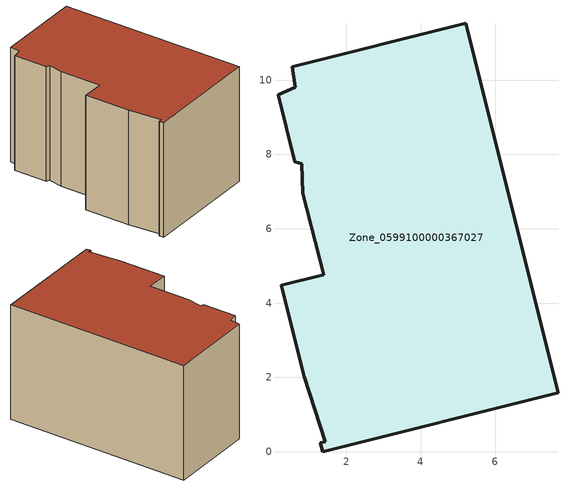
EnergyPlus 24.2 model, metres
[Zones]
Zone_0599100000367027
 floor ground (C_G): 0.83,6.95 0.8,7.75 0.61,7.81 0.16,9.6 0.63,9.8 0.55,10.36 5.22,11.53 7.7,1.58 1.36,0 1.3,0.24 1.43,0.27 0.86,2.01 0.25,4.47 1.39,4.75 z0
 wall outside (C_F): 1.3,0.24 1.36,0 7.7,1.58 5.22,11.53 0.55,10.36 0.63,9.8 0.16,9.6 0.61,7.81 0.8,7.75 0.83,6.95 1.39,4.75 0.25,4.47 0.86,2.01 1.43,0.27 1.3,0.24 z0:6.48
 roof outside (C_R): 0.55,10.36 0.63,9.8 0.16,9.6 0.61,7.81 0.8,7.75 0.83,6.95 1.39,4.75 0.25,4.47 0.86,2.01 1.43,0.27 1.3,0.24 1.36,0 7.7,1.58 5.22,11.53 z6.48
[BUILDING]
Pand.0599100000367027: North Axis=0; Terrain=City; Loads Convergence Tolerance Value=0.04; Temperature Convergence Tolerance Value=0.4; Solar Distribution=FullExterior; Maximum Number of Warmup Days=25; Minimum Number of Warmup Days=1
[Site:Location]
Rotterdam.The.Hague.AP_ZH_NLD Design_Conditions: Latitude=51.96; Longitude=4.45; Time Zone=1; Elevation=-4.5
[SITE:GROUNDTEMPERATURE:BUILDINGSURFACE]
18, 18, 18, 18, 18, 18, 18, 18, 18, 18, 18, 18
[MATERIAL] Thermal Absorptance=0.9; Solar Absorptance=0.7; Visible Absorptance=0.7
Name | Roughness | Thickness | Conductivity | Density | Specific Heat
G.TC.1992-2005 | MediumSmooth | 0.15 | 0.06 | 540 | 1210
F.TC.1992-2005 | Rough | 0.3 | 0.12 | 1920 | 840
R.TC.1992-2005 | MediumRough | 0.2 | 0.08 | 1500 | 1000
[CONSTRUCTION]
C_G: G.TC.1992-2005
C_F: F.TC.1992-2005
C_R: R.TC.1992-2005
[ZONE]
Zone_0599100000367027: Type=1; Multiplier=1; Ceiling Height=Autocalculate; Volume=Autocalculate; Floor Area=autocalculate; Part of Total Floor Area=Yes
[ZONEINFILTRATION:DESIGNFLOWRATE]
Infil_Zone_0599100000367027: Zone or ZoneList or Space or SpaceList=Zone_0599100000367027; Schedule=AlwaysOn; Design Flow Rate Calculation Method=Flow/Area; Flow Rate per Floor Area=0.0015; Constant Term Coefficient=1; Temperature Term Coefficient=0; Velocity Term Coefficient=0; Velocity Squared Term Coefficient=0
[HVACTEMPLATE:ZONE:IDEALLOADSAIRSYSTEM]
Zone_0599100000367027: Maximum Heating Supply Air Temperature=50; Minimum Cooling Supply Air Temperature=13; Maximum Heating Supply Air Humidity Ratio=0.0156; Minimum Cooling Supply Air Humidity Ratio=0.0077; Heating Limit=NoLimit; Cooling Limit=NoLimit; Dehumidification Control Type=ConstantSensibleHeatRatio; Cooling Sensible Heat Ratio=0.7; Dehumidification Setpoint=60; Humidification Control Type=None; Humidification Setpoint=30; Outdoor Air Method=None; Outdoor Air Flow Rate per Person=0.00944; Outdoor Air Flow Rate per Zone Floor Area=0; Outdoor Air Flow Rate per Zone=0; Demand Controlled Ventilation Type=None; Outdoor Air Economizer Type=NoEconomizer; Heat Recovery Type=None; Sensible Heat Recovery Effectiveness=0.7; Latent Heat Recovery Effectiveness=0.65
[ZONECONTROL:THERMOSTAT]
ThermostatControl_Zone_0599100000367027: Zone or ZoneList=Zone_0599100000367027; Control Type Schedule=DualSetpointControlType; Control 1=Thermostat_Zone_0599100000367027; Temperature Difference Between Cutout And Setpoint=0
[THERMOSTATSETPOINT:DUALSETPOINT]
Thermostat_Zone_0599100000367027: Heating Setpoint Temperature Schedule=HeatingSetpoint_Zone_0599100000367027; Cooling Setpoint Temperature Schedule=CoolingSetpoint_Zone_0599100000367027
[SCHEDULE:COMPACT]
HeatingSetpoint_Zone_0599100000367027: Through: 12/31, For: AllDays, Until: 24:00, 21
CoolingSetpoint_Zone_0599100000367027: Through: 12/31, For: AllDays, Until: 24:00, 24
DualSetpointControlType: Through: 12/31, For: AllDays, Until: 24:00, 4
AlwaysOn: Through: 12/31, For: AllDays, Until: 24:00, 1
